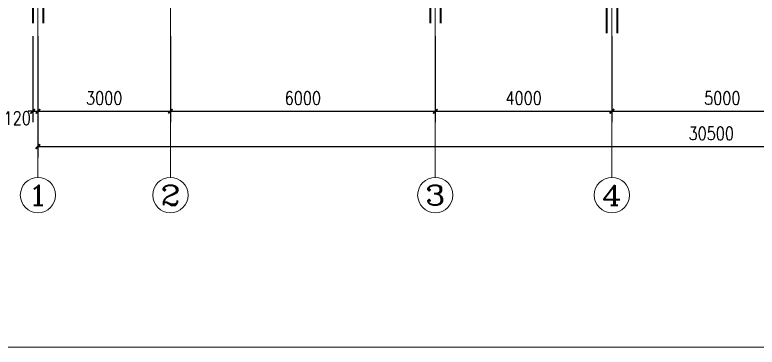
# Model space of a CAD drawing. Extents: x 577108 to 1042908, y 41950 to 81950.
# Drawn here: x 793901 to 810715, y 41950 to 49480 of the extents above; entities that cross this region are included whole.
import ezdxf
from ezdxf.enums import TextEntityAlignment as Align

# ---------------------------------------------------------------- set-up
doc = ezdxf.new("R2010")
doc.units = 0
doc.header["$LTSCALE"] = 1000
doc.header["$MEASUREMENT"] = 0
doc.linetypes.add('DOTE', pattern=[2.42, 2, -0.2, 0.02, -0.2])
doc.layers.get('0').update_dxf_attribs({"linetype": 'CONTINUOUS', "lineweight": 13})
doc.layers.get('Defpoints').update_dxf_attribs({"linetype": 'CONTINUOUS', "lineweight": 5})
for name, color, linetype, lineweight in [('AXIS', 3, 'CONTINUOUS', 15), ('AXIS_TEXT', 7, 'CONTINUOUS', 20), ('DOTE', 1, 'DOTE', 0), ('LM-S', 8, 'CONTINUOUS', 5), ('wall', 2, 'CONTINUOUS', 40)]:
    doc.layers.add(name, color=color, linetype=linetype, lineweight=lineweight)
doc.styles.add('_TCH_AXIS', font='COMPLEX', dxfattribs={"bigfont": 'GBCBIG'})
doc.styles.add('COMPLEX', font='COMPLEX')
doc.styles.add('DIM_FONT', font='SIMPLEX.shx', dxfattribs={"width": 0.8, "bigfont": 'hztxt.shx'})
doc.dimstyles.new('DIMN', dxfattribs={"dimtxt": 300, "dimasz": 100, "dimexe": 250, "dimexo": 300, "dimgap": 150, "dimtad": 1, "dimdec": 0, "dimzin": 0, "dimdsep": 46, "dimtxsty": 'DIM_FONT', "dimblk": 'ARCHTICK', "dimcen": 0.09, "dimclrt": 7, "dimazin": 2, "dimtfac": 1, "dimtdec": 0, "dimtix": 1, "dimtmove": 2, "dimatfit": 3, "dimldrblk": 'ARCHTICK', "dimfxl": 0, "dimtolj": 1, "dimtzin": 0, "dimarcsym": 0})

# ---------------------------------------------------------------- blocks, each defined once
blk = doc.blocks.new('_ArchTick')
at = {"color": 0, "linetype": 'ByBlock', "const_width": 0.4}
blk.add_lwpolyline([(-0.5, -0.5), (0.5, 0.5)], dxfattribs=at)
blk = doc.blocks.new('*D95')
at = {"layer": 'AXIS', "color": 0, "lineweight": -2, "transparency": 16777216}
for p, q in [((794305, 48995), (794305, 47045)), ((794425, 48995), (794425, 47045)), ((794305, 47295), (794205, 47295)), ((794305, 47295), (794425, 47295)), ((794425, 47295), (794525, 47295))]:
    blk.add_line(p, q, dxfattribs=at)
at = {"layer": 'Defpoints', "color": 0, "transparency": 16777216}
for p in [(794305, 49295), (794425, 49295), (794425, 47295)]:
    blk.add_point(p, dxfattribs=at)
at = {"layer": 'AXIS', "color": 0, "lineweight": -2, "transparency": 16777216, "xscale": 100, "yscale": 100, "zscale": 100}
blk.add_blockref('_ArchTick', (794305, 47295), dxfattribs=at)
at = {"layer": 'AXIS', "color": 0, "lineweight": -2, "transparency": 16777216, "xscale": 100, "yscale": 100, "zscale": 100, "rotation": 180}
blk.add_blockref('_ArchTick', (794425, 47295), dxfattribs=at)
at = {"layer": 'AXIS', "color": 7, "transparency": 16777216, "insert": (793955, 47140), "char_height": 300, "attachment_point": 5, "style": 'DIM_FONT'}
blk.add_mtext('\\A1;120', dxfattribs=at)
blk = doc.blocks.new('*D96')
at = {"layer": 'AXIS', "color": 0, "lineweight": -2, "transparency": 16777216}
for p, q in [((794425, 48995), (794425, 47045)), ((797425, 48995), (797425, 47045)), ((794425, 47295), (797425, 47295))]:
    blk.add_line(p, q, dxfattribs=at)
at = {"layer": 'Defpoints', "color": 0, "transparency": 16777216}
for p in [(794425, 49295), (797425, 49295), (797425, 47295)]:
    blk.add_point(p, dxfattribs=at)
at = {"layer": 'AXIS', "color": 0, "lineweight": -2, "transparency": 16777216, "xscale": 100, "yscale": 100, "zscale": 100, "rotation": 180}
blk.add_blockref('_ArchTick', (794425, 47295), dxfattribs=at)
at = {"layer": 'AXIS', "color": 0, "lineweight": -2, "transparency": 16777216, "xscale": 100, "yscale": 100, "zscale": 100}
blk.add_blockref('_ArchTick', (797425, 47295), dxfattribs=at)
at = {"layer": 'AXIS', "color": 7, "transparency": 16777216, "insert": (795925, 47595), "char_height": 300, "attachment_point": 5, "style": 'DIM_FONT'}
blk.add_mtext('\\A1;3000', dxfattribs=at)
blk = doc.blocks.new('*D97')
at = {"layer": 'AXIS', "color": 0, "lineweight": -2, "transparency": 16777216}
for p, q in [((797425, 48995), (797425, 47045)), ((803425, 48995), (803425, 47045)), ((797425, 47295), (803425, 47295))]:
    blk.add_line(p, q, dxfattribs=at)
at = {"layer": 'Defpoints', "color": 0, "transparency": 16777216}
for p in [(797425, 49295), (803425, 49295), (803425, 47295)]:
    blk.add_point(p, dxfattribs=at)
at = {"layer": 'AXIS', "color": 0, "lineweight": -2, "transparency": 16777216, "xscale": 100, "yscale": 100, "zscale": 100, "rotation": 180}
blk.add_blockref('_ArchTick', (797425, 47295), dxfattribs=at)
at = {"layer": 'AXIS', "color": 0, "lineweight": -2, "transparency": 16777216, "xscale": 100, "yscale": 100, "zscale": 100}
blk.add_blockref('_ArchTick', (803425, 47295), dxfattribs=at)
at = {"layer": 'AXIS', "color": 7, "transparency": 16777216, "insert": (800425, 47595), "char_height": 300, "attachment_point": 5, "style": 'DIM_FONT'}
blk.add_mtext('\\A1;6000', dxfattribs=at)
blk = doc.blocks.new('*D98')
at = {"layer": 'AXIS', "color": 0, "lineweight": -2, "transparency": 16777216}
for p, q in [((803425, 48995), (803425, 47045)), ((807425, 48995), (807425, 47045)), ((803425, 47295), (807425, 47295))]:
    blk.add_line(p, q, dxfattribs=at)
at = {"layer": 'Defpoints', "color": 0, "transparency": 16777216}
for p in [(803425, 49295), (807425, 49295), (807425, 47295)]:
    blk.add_point(p, dxfattribs=at)
at = {"layer": 'AXIS', "color": 0, "lineweight": -2, "transparency": 16777216, "xscale": 100, "yscale": 100, "zscale": 100, "rotation": 180}
blk.add_blockref('_ArchTick', (803425, 47295), dxfattribs=at)
at = {"layer": 'AXIS', "color": 0, "lineweight": -2, "transparency": 16777216, "xscale": 100, "yscale": 100, "zscale": 100}
blk.add_blockref('_ArchTick', (807425, 47295), dxfattribs=at)
at = {"layer": 'AXIS', "color": 7, "transparency": 16777216, "insert": (805425, 47595), "char_height": 300, "attachment_point": 5, "style": 'DIM_FONT'}
blk.add_mtext('\\A1;4000', dxfattribs=at)
blk = doc.blocks.new('*D99')
at = {"layer": 'AXIS', "color": 0, "lineweight": -2, "transparency": 16777216}
for p, q in [((807425, 48995), (807425, 47045)), ((812425, 48995), (812425, 47045)), ((807425, 47295), (812425, 47295))]:
    blk.add_line(p, q, dxfattribs=at)
at = {"layer": 'Defpoints', "color": 0, "transparency": 16777216}
for p in [(807425, 49295), (812425, 49295), (812425, 47295)]:
    blk.add_point(p, dxfattribs=at)
at = {"layer": 'AXIS', "color": 0, "lineweight": -2, "transparency": 16777216, "xscale": 100, "yscale": 100, "zscale": 100, "rotation": 180}
blk.add_blockref('_ArchTick', (807425, 47295), dxfattribs=at)
at = {"layer": 'AXIS', "color": 0, "lineweight": -2, "transparency": 16777216, "xscale": 100, "yscale": 100, "zscale": 100}
blk.add_blockref('_ArchTick', (812425, 47295), dxfattribs=at)
at = {"layer": 'AXIS', "color": 7, "transparency": 16777216, "insert": (809925, 47595), "char_height": 300, "attachment_point": 5, "style": 'DIM_FONT'}
blk.add_mtext('\\A1;5000', dxfattribs=at)
blk = doc.blocks.new('*D103')
at = {"layer": 'AXIS', "color": 0, "lineweight": -2, "transparency": 16777216}
for p, q in [((794425, 48995), (794425, 46245)), ((824925, 48995), (824925, 46245)), ((794425, 46495), (824925, 46495))]:
    blk.add_line(p, q, dxfattribs=at)
at = {"layer": 'Defpoints', "color": 0, "transparency": 16777216}
for p in [(794425, 49295), (824925, 49295), (824925, 46495)]:
    blk.add_point(p, dxfattribs=at)
at = {"layer": 'AXIS', "color": 0, "lineweight": -2, "transparency": 16777216, "xscale": 100, "yscale": 100, "zscale": 100, "rotation": 180}
blk.add_blockref('_ArchTick', (794425, 46495), dxfattribs=at)
at = {"layer": 'AXIS', "color": 0, "lineweight": -2, "transparency": 16777216, "xscale": 100, "yscale": 100, "zscale": 100}
blk.add_blockref('_ArchTick', (824925, 46495), dxfattribs=at)
at = {"layer": 'AXIS', "color": 7, "transparency": 16777216, "insert": (809675, 46795), "char_height": 300, "attachment_point": 5, "style": 'DIM_FONT'}
blk.add_mtext('\\A1;30500', dxfattribs=at)
blk = doc.blocks.new('_AXISO')
blk.add_circle((0, 0), 0.5)
at = {"layer": 'AXIS_TEXT', "style": 'COMPLEX', "width": 1.041667}
blk.add_attdef('A', text='', height=0.56, dxfattribs=at).set_placement((-0.25, -0.28), (0.25, -0.28), align=Align.FIT)

msp = doc.modelspace()

# ---------------------------------------------------------------- linework, layer by layer
at = {"layer": 'AXIS'}
for p, q in [((794424.6627, 49295.1748), (794424.6627, 45795.1748)), ((797424.6627, 49295.1748), (797424.6627, 45795.1748)), ((803424.6627, 49295.1748), (803424.6627, 45795.1748)), ((807424.6627, 49295.1748), (807424.6627, 45795.1748))]:
    msp.add_line(p, q, dxfattribs=at)
at = {"layer": 'DOTE'}
for p, q in [((794424.6627, 59795.1748), (794424.6627, 48795.1748)), ((797424.6627, 59795.1748), (797424.6627, 48795.1748)), ((803424.6627, 59795.1748), (803424.6627, 48795.1748)), ((807424.6627, 59795.1748), (807424.6627, 48795.1748))]:
    msp.add_line(p, q, dxfattribs=at)
at = {"layer": 'LM-S'}
msp.add_lwpolyline([(785308.4301, 81950.2272), (834708.4301, 81950.2272), (834708.4301, 41950.2272), (785308.4301, 41950.2272)], close=True, dxfattribs=at)
at = {"layer": 'wall'}
for p, q in [((807304.6627, 54050.7809), (807304.6627, 49065.1748)), ((794304.6627, 52325.1748), (794304.6627, 49295.1748)), ((794544.6627, 52325.1748), (794544.6627, 49295.1748)), ((803304.6627, 52325.1748), (803304.6627, 49295.1748)), ((803544.6627, 52325.1748), (803544.6627, 49295.1748)), ((807544.6627, 49945.1748), (807544.6627, 49065.1748))]:
    msp.add_line(p, q, dxfattribs=at)

# ---------------------------------------------------------------- block references
at = {"layer": 'AXIS'}
ref = msp.add_blockref('_AXISO', (794424.6627, 45395.1748), dxfattribs=dict(at, xscale=800, yscale=800, zscale=800))
ref.add_attrib('A', '1', dxfattribs={"layer": 'AXIS_TEXT', "height": 452.5483, "style": '_TCH_AXIS', "width": 2.333333}).set_placement((794198.3885, 45168.9006), (794650.9369, 45168.9006), align=Align.FIT)
ref = msp.add_blockref('_AXISO', (797424.6627, 45395.1748), dxfattribs=dict(at, xscale=800, yscale=800, zscale=800))
ref.add_attrib('A', '2', dxfattribs={"layer": 'AXIS_TEXT', "height": 452.5483, "style": '_TCH_AXIS', "width": 1.5}).set_placement((797198.3885, 45168.9006), (797650.9369, 45168.9006), align=Align.FIT)
ref = msp.add_blockref('_AXISO', (803424.6627, 45395.1748), dxfattribs=dict(at, xscale=800, yscale=800, zscale=800))
ref.add_attrib('A', '3', dxfattribs={"layer": 'AXIS_TEXT', "height": 452.5483, "style": '_TCH_AXIS', "width": 1.5}).set_placement((803198.3885, 45168.9006), (803650.9369, 45168.9006), align=Align.FIT)
ref = msp.add_blockref('_AXISO', (807424.6627, 45395.1748), dxfattribs=dict(at, xscale=800, yscale=800, zscale=800))
ref.add_attrib('A', '4', dxfattribs={"layer": 'AXIS_TEXT', "height": 452.5483, "style": '_TCH_AXIS', "width": 1.3125}).set_placement((807198.3885, 45168.9006), (807650.9369, 45168.9006), align=Align.FIT)

# ---------------------------------------------------------------- dimensions: what is measured, and where the dimension line sits
dim = msp.add_linear_dim(base=(794424.6627, 47295.1748), p1=(794304.6627, 49295.1748), p2=(794424.6627, 49295.1748), angle=0, dimstyle='DIMN', dxfattribs=at)
dim.commit()
dim.dimension.update_dxf_attribs({"geometry": '*D95', "text_midpoint": (793954.6627, 47140.1748), "dimtype": 129})
for p1, p2, distance, picture, middle in [((794424.6627, 49295.1748), (797424.6627, 49295.1748), -2000, '*D96', (795924.6627, 47595.1748)), ((794424.6627, 49295.1748), (824924.6627, 49295.1748), -2800, '*D103', (809674.6627, 46795.1748)), ((797424.6627, 49295.1748), (803424.6627, 49295.1748), -2000, '*D97', (800424.6627, 47595.1748)), ((803424.6627, 49295.1748), (807424.6627, 49295.1748), -2000, '*D98', (805424.6627, 47595.1748)), ((807424.6627, 49295.1748), (812424.6627, 49295.1748), -2000, '*D99', (809924.6627, 47595.1748))]:
    dim = msp.add_aligned_dim(p1=p1, p2=p2, distance=distance, dimstyle='DIMN', dxfattribs=at)
    dim.commit()
    dim.dimension.update_dxf_attribs({"geometry": picture, "text_midpoint": middle})

doc.saveas('drawing.dxf')
